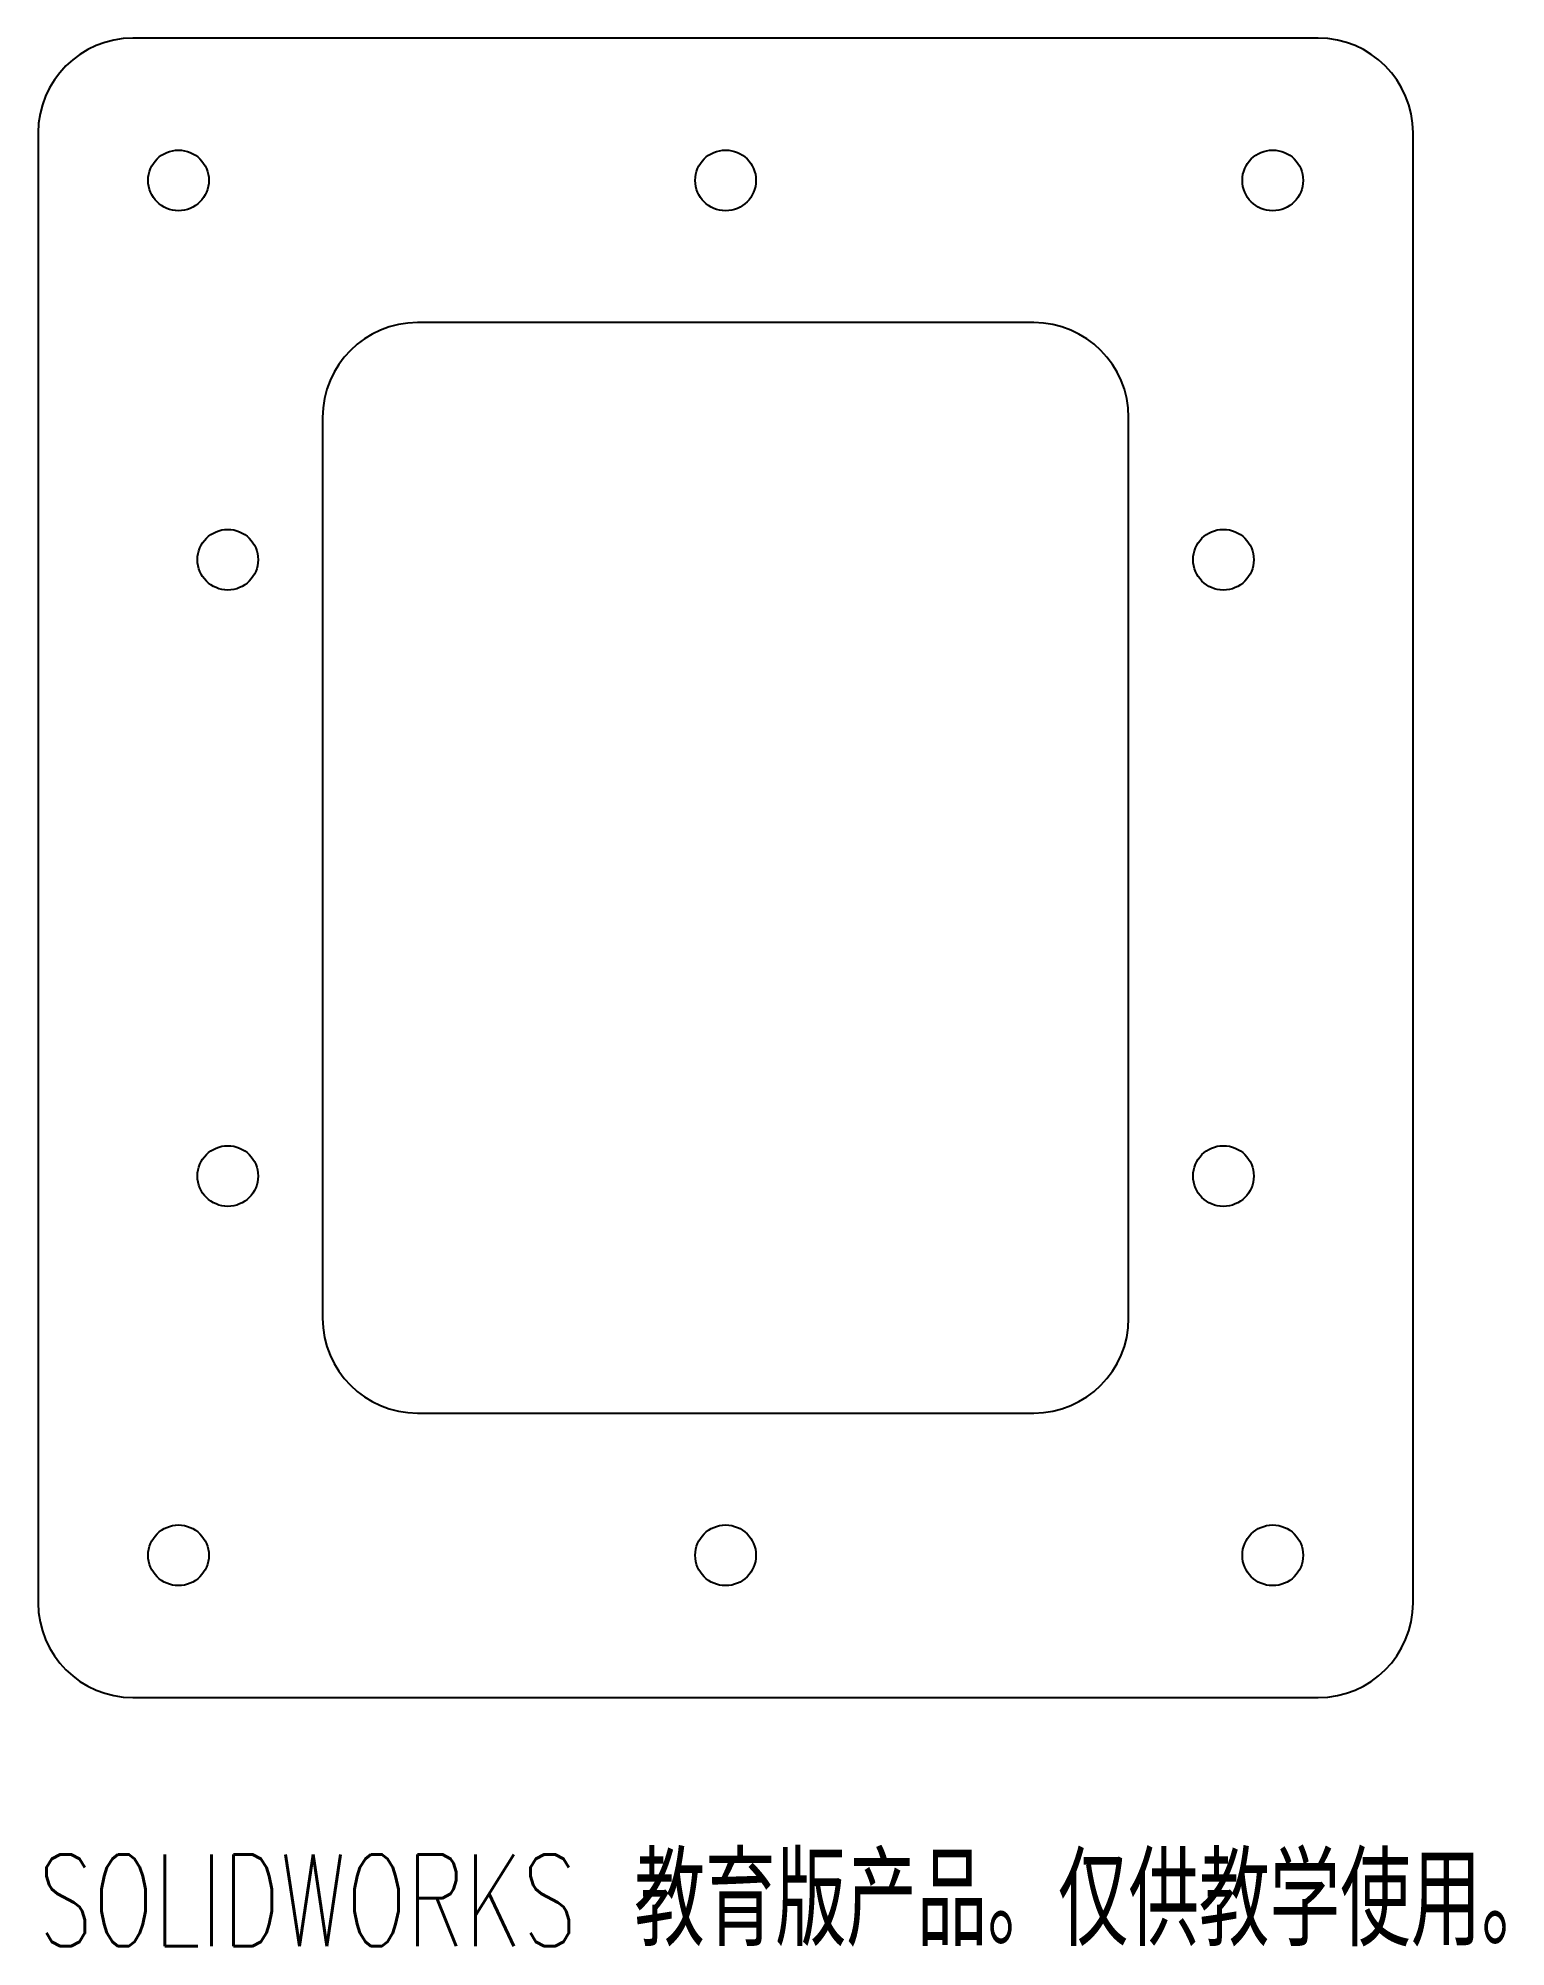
# Model space of a CAD drawing. Header units: millimetres. Extents: x -15 to 62, y -28 to 73.
import ezdxf

# ---------------------------------------------------------------- set-up
doc = ezdxf.new("R2010")
doc.units = ezdxf.units.MM
doc.styles.add('SLDTEXTSTYLE0', font='TXT', dxfattribs={"width": 0.7, "bigfont": 'bigfont'})

msp = doc.modelspace()

# ---------------------------------------------------------------- linework, layer by layer
at = {"color": 7, "linetype": 'Continuous', "lineweight": 25}
for p, q in [((52.5, 72.5), (-10, 72.5)), ((-15, 67.5), (-15, -10)), ((57.5, -10), (57.5, 67.5)), ((37.5, 57.5), (5, 57.5)), ((0, 52.5), (0, 5)), ((42.5, 5), (42.5, 52.5)), ((5, 0), (37.5, 0)), ((-10, -15), (52.5, -15))]:
    msp.add_line(p, q, dxfattribs=at)
for centre in [(-7.6, 65), (21.25, 65), (50.1, 65), (-5, 45), (47.5, 45), (-5, 12.5), (47.5, 12.5), (-7.6, -7.5), (21.25, -7.5), (50.1, -7.5)]:
    msp.add_circle(centre, 1.6, dxfattribs=at)
for centre, start, end in [((-10, 67.5), 90, 180), ((52.5, 67.5), 0, 90), ((5, 52.5), 90, 180), ((37.5, 52.5), 0, 90), ((5, 5), 180, 270), ((37.5, 5), 270, 0), ((-10, -10), 180, 270), ((52.5, -10), 270, 0)]:
    msp.add_arc(centre, 5, start, end, dxfattribs=at)

# ---------------------------------------------------------------- texts
at = {"color": 7, "linetype": 'Continuous', "insert": (-15, -23.27), "char_height": 4.8336, "attachment_point": 1, "style": 'SLDTEXTSTYLE0'}
msp.add_mtext('SOLIDWORKS 教育版产品。仅供教学使用。', dxfattribs=at)

doc.saveas('drawing.dxf')
